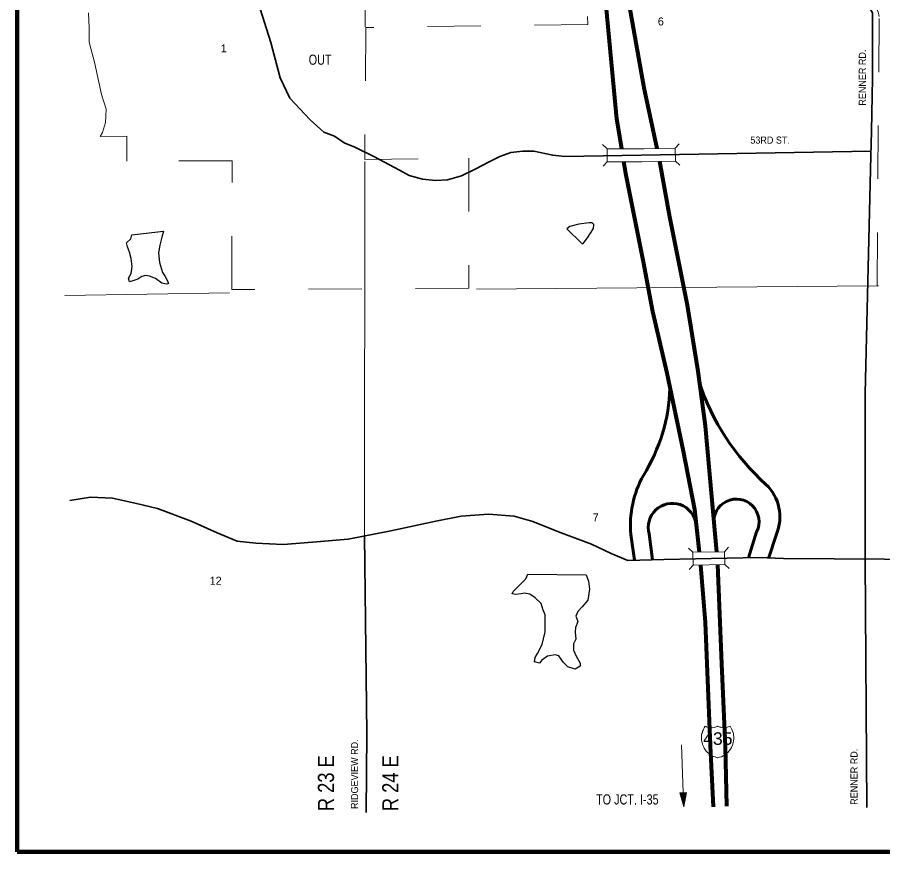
# Model space of a CAD drawing. Extents: x 1.21 to 5.14, y 8.35 to 12.28.
# Drawn here: x 1.206 to 2.824, y 8.398 to 9.958 of the extents above; entities that cross this region are included whole.
import ezdxf
from ezdxf.enums import TextEntityAlignment as Align

# ---------------------------------------------------------------- set-up
doc = ezdxf.new("R2010")
doc.units = 0
doc.header["$LTSCALE"] = 0.0053
doc.linetypes.add('LONG_DASHED', pattern=[7.5, 6, -1.5])
for name, color, linetype, lineweight in [('10', 7, 'Continuous', 60), ('14', 7, 'Continuous', 35), ('15', 7, 'Continuous', 13), ('19', 7, 'Continuous', 13), ('21', 7, 'Continuous', 13), ('25', 7, 'Continuous', 25), ('4', 7, 'LONG_DASHED', 13), ('43', 7, 'Continuous', 13), ('48', 7, 'Continuous', 106)]:
    doc.layers.add(name, color=color, linetype=linetype, lineweight=lineweight)
for name, color, linetype in [('45', 7, 'Continuous'), ('46', 7, 'Continuous'), ('47', 7, 'Continuous'), ('49', 7, 'Continuous')]:
    doc.layers.add(name, color=color, linetype=linetype)

msp = doc.modelspace()

# ---------------------------------------------------------------- linework, layer by layer
at = {"layer": '10'}
for p, q in [((2.588636, 8.995644), (2.573485, 8.947159)), ((2.360227, 8.942424), (2.353409, 8.99053)), ((2.387689, 8.991667), (2.393939, 8.943182)), ((2.610606, 8.945833), (2.625568, 8.991098))]:
    msp.add_line(p, q, dxfattribs=at)
at = {"layer": '10', "lineweight": 80}
for points in [[(2.265909, 10.522159), (2.298674, 10.067424), (2.326894, 9.768182), (2.335795, 9.7125)], [(2.290152, 10.525189), (2.332765, 10.079167), (2.377462, 9.825947), (2.402083, 9.7125)], [(2.339773, 9.688447), (2.343371, 9.66572), (2.376326, 9.500758), (2.393939, 9.407765), (2.420833, 9.292235), (2.450947, 9.14678), (2.472159, 9.037311), (2.481439, 8.957576)], [(2.407008, 9.688447), (2.425758, 9.58447), (2.458712, 9.419508), (2.478788, 9.295833), (2.492235, 9.193939), (2.503977, 9.061932), (2.513447, 8.958144)], [(2.483712, 8.933523), (2.492235, 8.826326), (2.501705, 8.595455), (2.507576, 8.48125)], [(2.515152, 8.93428), (2.522917, 8.748674), (2.529924, 8.594318), (2.532197, 8.482386)]]:
    msp.add_lwpolyline(points, dxfattribs=at)
at = {"layer": '10'}
for centre, radius, start, end in [((2.899488, 9.411972), 0.439724, 198.07629, 228.14106), ((2.099301, 9.274826), 0.327354, 327.99396, 358.25412), ((2.546527, 9.007483), 0.193861, 151.04809, 185.01669), ((2.547768, 9.023567), 0.084304, 337.34742, 46.25412), ((2.430835, 9.004107), 0.044903, 8.21458, 196.08379), ((2.550787, 9.014657), 0.042356, 333.32832, 187.54933)]:
    msp.add_arc(centre, radius, start, end, dxfattribs=at)
at = {"layer": '14'}
msp.add_line((2.794508, 8.480114), (2.791288, 8.942424), dxfattribs=at)
for points in [[(2.80303, 9.745076), (2.804924, 9.843939), (2.804924, 9.913447), (2.804924, 9.966288), (2.793182, 9.985795), (2.776515, 10.013258), (2.760985, 10.044508), (2.749242, 10.078788), (2.74697, 10.114394), (2.745455, 10.149053), (2.744886, 10.210227), (2.74697, 10.225379), (2.757197, 10.252841), (2.772348, 10.295833), (2.776515, 10.319508), (2.78125, 10.336553), (2.80322, 10.394697)], [(2.802083, 9.707765), (2.230114, 9.697538), (2.207386, 9.7), (2.17197, 9.707576), (2.151705, 9.707576), (2.128788, 9.705114), (2.108523, 9.697538), (2.088258, 9.687311), (2.062311, 9.674053), (2.037121, 9.661553), (2.010417, 9.653788), (1.988826, 9.652652), (1.963636, 9.655114), (1.938826, 9.661932), (1.921023, 9.672159), (1.872917, 9.697538), (1.8375, 9.715152), (1.817235, 9.722917), (1.799432, 9.735417), (1.779167, 9.743182), (1.753788, 9.765909), (1.715909, 9.806439), (1.698106, 9.844508), (1.680492, 9.910417), (1.660227, 9.973674)], [(2.791288, 8.942424), (2.791288, 9.255114), (2.802083, 9.699053), (2.80303, 9.745076)], [(1.304356, 9.054167), (1.343371, 9.060227), (1.38447, 9.058333), (1.429545, 9.048485), (1.468561, 9.039583), (1.53125, 9.015341), (1.580114, 8.99375), (1.617235, 8.97803), (1.652462, 8.974242), (1.703409, 8.972159), (1.758144, 8.976136), (1.824811, 8.982008), (1.904924, 8.997727), (1.989015, 9.015341), (2.035985, 9.025)], [(2.035985, 9.025), (2.087121, 9.028598), (2.135227, 9.024811), (2.170076, 9.015152), (2.218182, 8.995833), (2.279924, 8.972727), (2.316667, 8.955303), (2.347538, 8.941856), (2.415152, 8.94375), (2.592614, 8.947538), (2.638826, 8.945644), (2.922538, 8.94375), (2.947727, 8.951515), (2.988258, 8.972727), (3.030682, 8.997727), (3.075, 9.005492), (3.121212, 9.001705), (3.179167, 8.98428), (3.223485, 8.964962), (3.260227, 8.955303), (3.306629, 8.951515), (3.480114, 8.953409)], [(1.855682, 8.988447), (1.860038, 8.618561), (1.858902, 8.470644)]]:
    msp.add_lwpolyline(points, dxfattribs=at)
at = {"layer": '15'}
for p, q in [((1.856818, 10.266288), (1.856439, 9.939773)), ((1.85625, 9.688447), (1.855682, 8.988447)), ((2.064773, 9.449432), (2.813636, 9.455492)), ((1.295076, 9.437689), (1.603409, 9.442424))]:
    msp.add_line(p, q, dxfattribs=at)
at = {"layer": '19'}
msp.add_lwpolyline([(2.492614, 8.632197), (2.49053, 8.629356), (2.489205, 8.626515), (2.488636, 8.624432), (2.4875, 8.622917), (2.487121, 8.620455), (2.486364, 8.618561), (2.485795, 8.61553), (2.485417, 8.611932), (2.485606, 8.606629), (2.485985, 8.60322), (2.487121, 8.6), (2.4875, 8.597917), (2.489015, 8.594318), (2.490341, 8.591288), (2.492803, 8.587689), (2.494318, 8.585795), (2.496023, 8.583712), (2.497538, 8.582576), (2.499053, 8.58125), (2.500947, 8.579924), (2.502652, 8.578788), (2.504167, 8.577652), (2.505682, 8.576894), (2.507576, 8.575758), (2.510795, 8.574621), (2.514583, 8.573295), (2.51572, 8.573295), (2.519129, 8.574242), (2.522727, 8.575189), (2.525947, 8.576894), (2.528977, 8.578598), (2.531818, 8.580682), (2.534659, 8.583144), (2.537121, 8.585985), (2.539773, 8.589205), (2.541667, 8.592424), (2.542424, 8.593939), (2.54375, 8.596591), (2.544886, 8.600947), (2.545644, 8.605114), (2.546023, 8.609091), (2.545833, 8.613258), (2.545644, 8.616288), (2.545076, 8.618561), (2.54375, 8.622917), (2.542424, 8.626136), (2.540341, 8.629545), (2.538826, 8.632197), (2.536932, 8.631439), (2.533712, 8.630492), (2.532008, 8.629924), (2.530114, 8.629545), (2.527083, 8.629356), (2.523674, 8.629924), (2.52178, 8.630303), (2.519886, 8.630492), (2.518561, 8.631061), (2.516667, 8.631629), (2.51572, 8.632197), (2.514583, 8.631629), (2.513068, 8.631061), (2.511174, 8.630492), (2.50947, 8.629924), (2.505682, 8.629356), (2.502083, 8.629356), (2.5, 8.629924), (2.498295, 8.630303), (2.496212, 8.630682), (2.494318, 8.631439)], close=True, dxfattribs=at)
at = {"layer": '21'}
for p, q in [((2.308902, 9.711932), (2.300568, 9.719697)), ((2.436364, 9.713068), (2.443939, 9.721402)), ((2.301705, 9.679735), (2.30928, 9.687879)), ((2.445076, 9.681439), (2.436742, 9.689015)), ((2.469508, 8.957386), (2.461174, 8.965152)), ((2.528598, 8.958523), (2.536174, 8.966856)), ((2.462311, 8.925189), (2.469886, 8.933333)), ((2.537311, 8.926894), (2.528977, 8.93447))]:
    msp.add_line(p, q, dxfattribs=at)
for points in [[(2.308902, 9.711932), (2.30928, 9.687879), (2.373864, 9.687879)], [(2.377273, 9.711364), (2.377273, 9.711932), (2.308902, 9.711932)], [(2.373864, 9.687879), (2.436742, 9.689015), (2.436364, 9.713068), (2.377273, 9.711932)]]:
    msp.add_lwpolyline(points, dxfattribs=at)
msp.add_lwpolyline([(2.469508, 8.957386), (2.528598, 8.958523), (2.528977, 8.93447), (2.469886, 8.933333)], close=True, dxfattribs=at)
at = {"layer": '25'}
for points in [[(2.233902, 9.562311), (2.261553, 9.534659), (2.264583, 9.534659), (2.272538, 9.545644), (2.283523, 9.563068), (2.28428, 9.570455), (2.28125, 9.573295), (2.275379, 9.573295), (2.256439, 9.571212), (2.239583, 9.566856)], [(1.420265, 9.551326), (1.479735, 9.557955), (1.476894, 9.546591), (1.473106, 9.531439), (1.470265, 9.517424), (1.472159, 9.499432), (1.477841, 9.480492), (1.482576, 9.472917), (1.487311, 9.465341), (1.488258, 9.461553), (1.488258, 9.459659), (1.48447, 9.458712), (1.476894, 9.460606), (1.464773, 9.469129), (1.453409, 9.473864), (1.445833, 9.474811), (1.439205, 9.472917), (1.431629, 9.468182), (1.422159, 9.465341), (1.416477, 9.463447), (1.414583, 9.470076), (1.419318, 9.478598), (1.421212, 9.491856), (1.419318, 9.507008), (1.416477, 9.518371), (1.412689, 9.528598), (1.410795, 9.536174), (1.418371, 9.54375)], [(2.160985, 8.916288), (2.269697, 8.914962), (2.274053, 8.90322), (2.276326, 8.888636), (2.272727, 8.868182), (2.2625, 8.855682), (2.254356, 8.84697), (2.250758, 8.838068), (2.254356, 8.827841), (2.25, 8.816856), (2.249242, 8.808144), (2.250758, 8.795076), (2.246402, 8.786174), (2.246402, 8.774621), (2.251515, 8.762879), (2.258712, 8.750379), (2.258712, 8.744508), (2.249242, 8.738826), (2.235417, 8.743182), (2.227462, 8.751136), (2.218561, 8.763636), (2.212121, 8.76572), (2.197348, 8.762879), (2.187121, 8.755492), (2.182765, 8.750379), (2.173295, 8.752652), (2.174811, 8.760606), (2.179167, 8.767992), (2.187879, 8.784848), (2.192992, 8.808902), (2.192992, 8.826515), (2.192992, 8.840341), (2.188636, 8.851326), (2.185795, 8.861553), (2.174811, 8.872538), (2.164583, 8.879167), (2.154356, 8.88125), (2.148485, 8.879735), (2.1375, 8.878409), (2.131629, 8.879735), (2.133144, 8.88428), (2.144129, 8.894508), (2.150568, 8.901705), (2.157197, 8.907576)]]:
    msp.add_lwpolyline(points, close=True, dxfattribs=at)
at = {"layer": '4'}
for points in [[(3.30625, 9.45303), (3.216288, 9.452652), (2.813636, 9.455492), (2.817614, 9.95928), (2.81572, 9.968182), (2.809659, 9.980114), (2.794508, 10.008144)], [(1.608333, 9.689583), (1.411364, 9.689015), (1.411364, 9.735795), (1.361174, 9.735227), (1.36553, 9.742424), (1.371212, 9.761364), (1.372727, 9.785795), (1.364015, 9.813258), (1.350947, 9.874053), (1.340909, 9.911553), (1.340909, 9.9375), (1.339394, 9.966477)], [(2.272538, 9.95928), (2.273106, 9.944508), (1.857955, 9.938826)], [(1.857955, 9.938826), (1.856061, 9.692045), (2.050758, 9.694508), (2.050758, 9.451326), (1.607386, 9.448864), (1.608333, 9.689583)]]:
    msp.add_lwpolyline(points, dxfattribs=at)
at = {"layer": '43'}
msp.add_line((2.451326, 8.507955), (2.448295, 8.597159), dxfattribs=at)
msp.add_lwpolyline([(2.445265, 8.507576), (2.457576, 8.508144), (2.452273, 8.481439)], close=True, dxfattribs=at)
msp.add_lwpolyline([(2.456629, 8.507386), (2.451894, 8.484091), (2.446023, 8.507008), (2.455871, 8.507197), (2.451894, 8.486174), (2.44697, 8.506439), (2.454924, 8.506629), (2.452083, 8.488636), (2.447727, 8.505682), (2.453788, 8.505871), (2.451894, 8.490909), (2.448864, 8.505303), (2.45322, 8.505114), (2.452083, 8.493371), (2.449811, 8.504356), (2.452462, 8.504167), (2.451705, 8.496023), (2.450568, 8.503598), (2.451705, 8.503598), (2.451705, 8.498864), (2.450758, 8.503409), (2.451136, 8.50303), (2.451326, 8.502273)], dxfattribs=at)
at = {"layer": '48'}
msp.add_lwpolyline([(1.206439, 8.397538), (1.206439, 12.280114), (5.089015, 12.280114), (5.089015, 8.397538)], close=True, dxfattribs=at)

# ---------------------------------------------------------------- texts
at = {"layer": '19', "width": 1.05}
msp.add_text('435', height=0.02347, dxfattribs=at).set_placement((2.516004, 8.597348), align=Align.CENTER)
at = {"layer": '43', "width": 0.8}
msp.add_text('TO JCT. I-35', height=0.01894, dxfattribs=at).set_placement((2.346875, 8.485795), align=Align.CENTER)
at = {"layer": '45'}
for s, p in [('6', (2.40947, 9.942614)), ('1', (1.592424, 9.892424)), ('7', (2.287689, 9.015152)), ('12', (1.577273, 8.89678))]:
    msp.add_text(s, height=0.01496, dxfattribs=at).set_placement(p, align=Align.CENTER)
at = {"layer": '46', "width": 0.85}
for s, p in [('R 23 E', (1.798485, 8.525663)), ('R 24 E', (1.91875, 8.525663))]:
    msp.add_text(s, height=0.03011, rotation=90, dxfattribs=at).set_placement(p, align=Align.CENTER)
at = {"layer": '47', "width": 0.8}
msp.add_text('OUT', height=0.01894, dxfattribs=at).set_placement((1.772538, 9.869129), align=Align.CENTER)
at = {"layer": '49', "width": 0.95}
for s, p in [('RENNER RD.', (2.792803, 9.845076)), ('RIDGEVIEW RD.', (1.843561, 8.542519)), ('RENNER RD.', (2.777273, 8.537689))]:
    msp.add_text(s, height=0.01326, rotation=90, dxfattribs=at).set_placement(p, align=Align.CENTER)
msp.add_text('53RD ST.', height=0.01326, dxfattribs=at).set_placement((2.613826, 9.721591), align=Align.CENTER)

doc.saveas('drawing.dxf')
